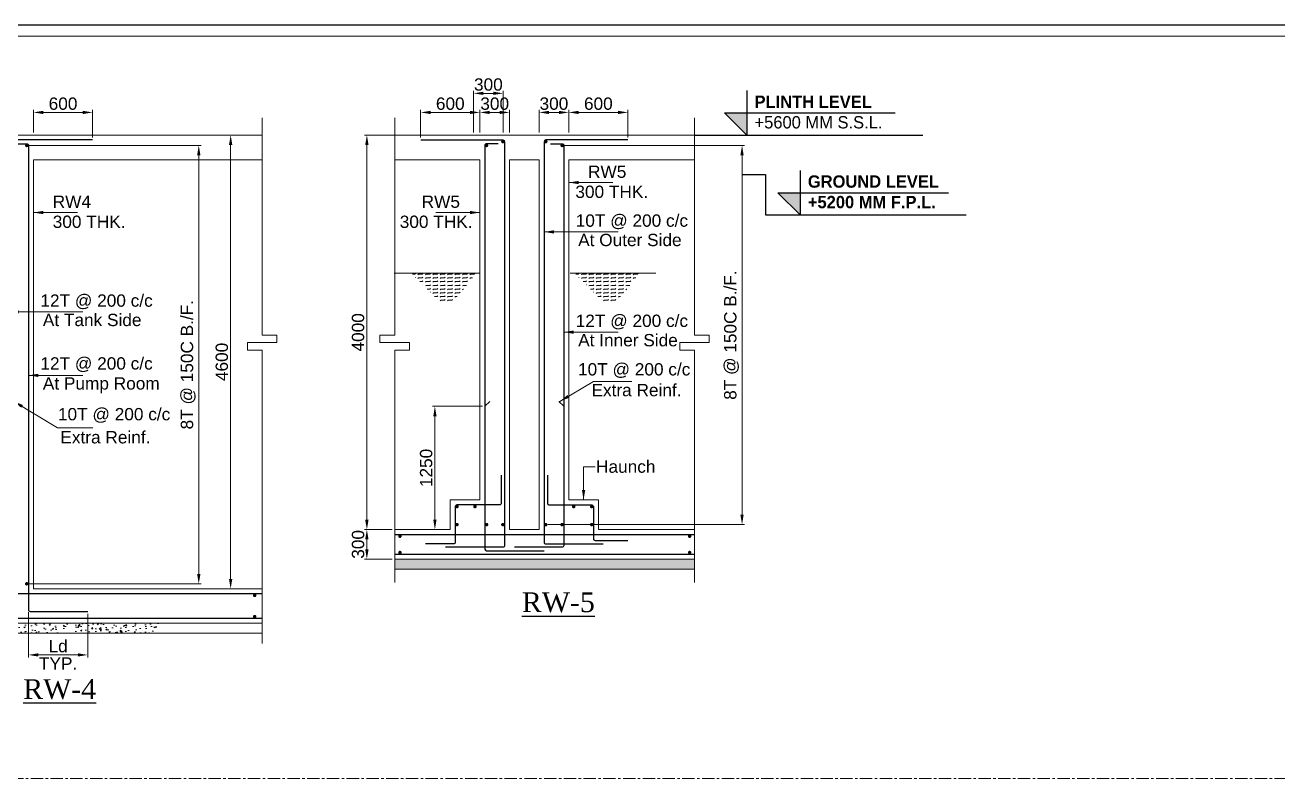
# Model space of a CAD drawing. Header units: millimetres. Extents: x 99112 to 332273, y 431815 to 552227.
# Drawn here: x 264934 to 277627, y 489122 to 496777 of the extents above; entities that cross this region are included whole.
import ezdxf

# ---------------------------------------------------------------- set-up
doc = ezdxf.new("R2010")
doc.units = ezdxf.units.MM
doc.header["$LTSCALE"] = 100
doc.header["$MEASUREMENT"] = 0
doc.linetypes.add('CENTER', pattern=[2, 1.25, -0.25, 0.25, -0.25])
doc.linetypes.add('HIDDEN', pattern=[0.375, 0.25, -0.125])
for name, color, linetype, lineweight in [('CONCRETE', 7, 'Continuous', 20), ('DIM', 8, 'Continuous', 13), ('DONUT', 2, 'Continuous', 20), ('MAIN TEXT', 6, 'Continuous', 30), ('P.C.C HATCH', 8, 'Continuous', 20), ('REINF', 4, 'Continuous', 30), ('S- LEVEL', 1, 'Continuous', 25), ('SUNK', 251, 'Continuous', 9), ('TEXT', 255, 'Continuous', 25), ('WATER LVL', 5, 'HIDDEN', 13)]:
    doc.layers.add(name, color=color, linetype=linetype, lineweight=lineweight)
doc.styles.add('03_ALL SECTIONS.$0$STD-125', font='', dxfattribs={"height": 250})
doc.styles.add('ARIAL', font='arial.ttf')
doc.styles.add('TIMES NEW ROMAN', font='times.ttf', dxfattribs={"width": 0.8, "height": 12})
doc.styles.get('03_ALL SECTIONS.$0$STD-125').set_extended_font_data('Century Gothic')
doc.dimstyles.new('50', dxfattribs={"dimscale": 50, "dimtxt": 2.5, "dimasz": 2, "dimexe": 0.5, "dimexo": 0.5, "dimgap": 0.5, "dimtad": 1, "dimdec": 0, "dimzin": 3, "dimdsep": 46, "dimtxsty": 'ARIAL', "dimcen": 0, "dimdle": 1, "dimclrd": 256, "dimclre": 256, "dimclrt": 7, "dimadec": 0, "dimazin": 0, "dimtfac": 1, "dimtdec": 0, "dimtmove": 0, "dimatfit": 3, "dimfxl": 0, "dimtolj": 1, "dimtzin": 0, "dimlwd": -1, "dimlwe": -1, "dimarcsym": 0})

# ---------------------------------------------------------------- blocks, each defined once
blk = doc.blocks.new('*D487')
at = {"layer": 'DIM', "transparency": 16777216}
for p, q in [((266906, 495661), (267042, 495661)), ((267017, 495561), (267017, 491161)), ((267311, 491061), (266992, 491061))]:
    blk.add_line(p, q, dxfattribs=at)
for points in [[(267034, 495561), (267000, 495561), (267017, 495661)], [(267000, 491161), (267034, 491161), (267017, 491061)]]:
    blk.add_solid(points, dxfattribs=at)
at = {"layer": 'DIM', "color": 7, "transparency": 16777216, "insert": (266928, 493361), "char_height": 125, "attachment_point": 5, "rotation": 90, "style": 'ARIAL'}
blk.add_mtext('\\A1;4600', dxfattribs=at)
blk = doc.blocks.new('*D503')
at = {"layer": 'DIM', "transparency": 16777216}
for p, q in [((265019, 495686), (265019, 495916)), ((265619, 495636), (265619, 495916)), ((265119, 495891), (265519, 495891))]:
    blk.add_line(p, q, dxfattribs=at)
for points in [[(265119, 495907), (265119, 495874), (265019, 495891)], [(265519, 495874), (265519, 495907), (265619, 495891)]]:
    blk.add_solid(points, dxfattribs=at)
at = {"layer": 'DIM', "color": 7, "transparency": 16777216, "insert": (265319, 495979), "char_height": 125, "attachment_point": 5, "style": 'ARIAL'}
blk.add_mtext('\\A1;600', dxfattribs=at)
blk = doc.blocks.new('*D504')
at = {"layer": 'DIM', "transparency": 16777216}
for p, q in [((270400, 495556), (272223, 495556)), ((272198, 495456), (272198, 491811)), ((270235, 491711), (272223, 491711))]:
    blk.add_line(p, q, dxfattribs=at)
for points in [[(272214, 495456), (272181, 495456), (272198, 495556)], [(272181, 491811), (272214, 491811), (272198, 491711)]]:
    blk.add_solid(points, dxfattribs=at)
at = {"layer": 'DIM', "color": 7, "transparency": 16777216, "insert": (272091, 493633), "char_height": 125, "attachment_point": 5, "rotation": 90, "style": 'ARIAL'}
blk.add_mtext('\\A1;8T @ 150C B./F.', dxfattribs=at)
blk = doc.blocks.new('*D505')
at = {"layer": 'DIM', "transparency": 16777216}
for p, q in [((268379, 491661), (268422, 491661)), ((268397, 491561), (268397, 491461)), ((268654, 491361), (268372, 491361))]:
    blk.add_line(p, q, dxfattribs=at)
for points in [[(268414, 491561), (268380, 491561), (268397, 491661)], [(268380, 491461), (268414, 491461), (268397, 491361)]]:
    blk.add_solid(points, dxfattribs=at)
at = {"layer": 'DIM', "color": 7, "transparency": 16777216, "insert": (268308, 491511), "char_height": 125, "attachment_point": 5, "rotation": 90, "style": 'ARIAL'}
blk.add_mtext('\\A1;{\\A1;300}', dxfattribs=at)
blk = doc.blocks.new('*D506')
at = {"layer": 'DIM', "transparency": 16777216}
for p, q in [((269104, 495661), (268372, 495661)), ((268397, 491761), (268397, 495561)), ((268654, 491661), (268372, 491661))]:
    blk.add_line(p, q, dxfattribs=at)
for points in [[(268414, 495561), (268380, 495561), (268397, 495661)], [(268380, 491761), (268414, 491761), (268397, 491661)]]:
    blk.add_solid(points, dxfattribs=at)
at = {"layer": 'DIM', "color": 7, "transparency": 16777216, "insert": (268308, 493661), "char_height": 125, "attachment_point": 5, "rotation": 90, "style": 'ARIAL'}
blk.add_mtext('\\A1;4000', dxfattribs=at)
blk = doc.blocks.new('*D507')
at = {"layer": 'DIM', "transparency": 16777216}
for p, q in [((270142, 495686), (270142, 495916)), ((270442, 495686), (270442, 495916)), ((270242, 495891), (270342, 495891))]:
    blk.add_line(p, q, dxfattribs=at)
for points in [[(270242, 495907), (270242, 495874), (270142, 495891)], [(270342, 495874), (270342, 495907), (270442, 495891)]]:
    blk.add_solid(points, dxfattribs=at)
at = {"layer": 'DIM', "color": 7, "transparency": 16777216, "insert": (270292, 495979), "char_height": 125, "attachment_point": 5, "style": 'ARIAL'}
blk.add_mtext('\\A1;300', dxfattribs=at)
blk = doc.blocks.new('*D508')
at = {"layer": 'DIM', "transparency": 16777216}
for p, q in [((270442, 495686), (270442, 495916)), ((271042, 495636), (271042, 495916)), ((270542, 495891), (270942, 495891))]:
    blk.add_line(p, q, dxfattribs=at)
for points in [[(270542, 495907), (270542, 495874), (270442, 495891)], [(270942, 495874), (270942, 495907), (271042, 495891)]]:
    blk.add_solid(points, dxfattribs=at)
at = {"layer": 'DIM', "color": 7, "transparency": 16777216, "insert": (270742, 495979), "char_height": 125, "attachment_point": 5, "style": 'ARIAL'}
blk.add_mtext('\\A1;600', dxfattribs=at)
blk = doc.blocks.new('*D513')
at = {"layer": 'DIM', "transparency": 16777216}
for p, q in [((269542, 495686), (269542, 495916)), ((269842, 495686), (269842, 495916)), ((269742, 495891), (269642, 495891))]:
    blk.add_line(p, q, dxfattribs=at)
for points in [[(269642, 495907), (269642, 495874), (269542, 495891)], [(269742, 495874), (269742, 495907), (269842, 495891)]]:
    blk.add_solid(points, dxfattribs=at)
at = {"layer": 'DIM', "color": 7, "transparency": 16777216, "insert": (269692, 495979), "char_height": 125, "attachment_point": 5, "style": 'ARIAL'}
blk.add_mtext('\\A1;300', dxfattribs=at)
blk = doc.blocks.new('*D514')
at = {"layer": 'DIM', "transparency": 16777216}
for p, q in [((268942, 495636), (268942, 495916)), ((269542, 495686), (269542, 495916)), ((269442, 495891), (269042, 495891))]:
    blk.add_line(p, q, dxfattribs=at)
for points in [[(269042, 495907), (269042, 495874), (268942, 495891)], [(269442, 495874), (269442, 495907), (269542, 495891)]]:
    blk.add_solid(points, dxfattribs=at)
at = {"layer": 'DIM', "color": 7, "transparency": 16777216, "insert": (269242, 495979), "char_height": 125, "attachment_point": 5, "style": 'ARIAL'}
blk.add_mtext('\\A1;600', dxfattribs=at)
blk = doc.blocks.new('*D515')
at = {"layer": 'DIM', "transparency": 16777216}
for p, q in [((269478, 495686), (269478, 496109)), ((269578, 496084), (269678, 496084)), ((269778, 495686), (269778, 496109))]:
    blk.add_line(p, q, dxfattribs=at)
for points in [[(269578, 496101), (269578, 496068), (269478, 496084)], [(269678, 496068), (269678, 496101), (269778, 496084)]]:
    blk.add_solid(points, dxfattribs=at)
at = {"layer": 'DIM', "color": 7, "transparency": 16777216, "insert": (269628, 496173), "char_height": 125, "attachment_point": 5, "style": 'ARIAL'}
blk.add_mtext('\\A1;300', dxfattribs=at)
blk = doc.blocks.new('*D544')
at = {"layer": 'P.C.C HATCH', "transparency": 16777216}
for p, q in [((269567, 492911), (269061, 492911)), ((269086, 491761), (269086, 492811)), ((269217, 491661), (269061, 491661))]:
    blk.add_line(p, q, dxfattribs=at)
for points in [[(269103, 492811), (269070, 492811), (269086, 492911)], [(269070, 491761), (269103, 491761), (269086, 491661)]]:
    blk.add_solid(points, dxfattribs=at)
at = {"layer": 'P.C.C HATCH', "color": 7, "transparency": 16777216, "insert": (268998, 492286), "char_height": 125, "attachment_point": 5, "rotation": 90, "style": 'ARIAL'}
blk.add_mtext('\\A1;1250', dxfattribs=at)
blk = doc.blocks.new('*D531')
at = {"layer": 'DIM', "transparency": 16777216}
for p, q in [((264977, 495556), (266719, 495556)), ((266694, 495456), (266694, 491211)), ((264976, 491111), (266719, 491111))]:
    blk.add_line(p, q, dxfattribs=at)
for points in [[(266711, 495456), (266677, 495456), (266694, 495556)], [(266677, 491211), (266711, 491211), (266694, 491111)]]:
    blk.add_solid(points, dxfattribs=at)
at = {"layer": 'DIM', "color": 7, "transparency": 16777216, "insert": (266587, 493333), "char_height": 125, "attachment_point": 5, "rotation": 90, "style": 'ARIAL'}
blk.add_mtext('\\A1;8T @ 150C B./F.', dxfattribs=at)
blk = doc.blocks.new('03_ALL SECTIONS.$0$A$C3CA661EA')
at = {"layer": 'S- LEVEL', "ltscale": 1000}
h = blk.add_hatch(color=67, dxfattribs=at)
h.dxf.hatch_style = 1
h.paths.add_polyline_path([(0, 300), (-300, 300), (0, 0)])
blk.add_lwpolyline([(0, 600), (0, 0), (-300, 300), (2004, 300)], dxfattribs=at)
blk = doc.blocks.new('*D878')
at = {"layer": 'DIM', "transparency": 16777216}
for p, q in [((264969, 490824), (264969, 490365)), ((265569, 490806), (265569, 490365)), ((265069, 490390), (265469, 490390))]:
    blk.add_line(p, q, dxfattribs=at)
for points in [[(265069, 490407), (265069, 490374), (264969, 490390)], [(265469, 490374), (265469, 490407), (265569, 490390)]]:
    blk.add_solid(points, dxfattribs=at)
at = {"layer": 'DIM', "color": 7, "transparency": 16777216, "char_height": 125, "attachment_point": 5, "style": 'ARIAL'}
for s, insert in [('\\A1;Ld', (265269, 490479)), ('TYP.', (265269, 490303))]:
    blk.add_mtext(s, dxfattribs=dict(at, insert=insert))

msp = doc.modelspace()

# ---------------------------------------------------------------- hatches: boundary and pattern name
at = {"layer": 'P.C.C HATCH'}
h = msp.add_hatch(dxfattribs=at)
h.set_pattern_fill('AR-CONC', color=256, scale=20, style=0)
h.set_pattern_definition([(50, (-44556.66, 22417.23), (143.452037, -12.550427), [15, -165]), (355, (-44556.66, 22417.23), (-27.750267, 150.438427), [12, -132]), (100.4514, (-44544.71, 22416.18), (115.701876, 137.88791), [12.748038, -140.228422]), (46.1842, (-44556.66, 22457.23), (213.44821, -33.103803), [22.5, -247.5]), (96.6356, (-44538.88, 22454.47), (186.93254, 194.823574), [19.12206, -210.3426]), (351.1842, (-44556.66, 22457.23), (186.93239, 194.82372), [18, -198]), (21, (-44536.66, 22447.23), (119.38141, -80.523778), [15, -165]), (326, (-44536.66, 22447.23), (48.663066, 145.03001), [12, -132]), (71.4514, (-44526.72, 22440.52), (168.044526, 64.5061), [12.748038, -140.228422]), (37.5, (-44556.664, 22417.23), (2.431971, 66.5787708), [0, -130.4, 0, -134, 0, -132.5]), (7.5, (-44556.66, 22417.23), (52.6139075, 78.882342), [0, -76.4, 0, -127.4, 0, -50.5]), (327.5, (-44601.264, 22417.23), (106.764487, -4.5109743), [0, -50, 0, -156, 0, -207]), (317.5, (-44621.26, 22417.23), (116.637234, 20.020996), [0, -65, 0, -103.6, 0, -147])])
h.paths.add_polyline_path([(271715.9, 491261.4), (271715.9, 491361.4), (268678.7, 491361.4), (268678.7, 491261.4)])
h.paths.add_polyline_path([(268212.9, 491342.3), (268212.9, 491680.5), (268403.1, 491680.5), (268403.1, 491342.3)], flags=9)
h = msp.add_hatch(dxfattribs=at)
h.set_pattern_fill('AR-CONC', color=256, scale=20, style=0)
h.set_pattern_definition([(50, (-44755.4, 22417.23), (143.452037, -12.550427), [15, -165]), (355, (-44755.4, 22417.23), (-27.750267, 150.438427), [12, -132]), (100.4514, (-44743.45, 22416.18), (115.701876, 137.88791), [12.748038, -140.228422]), (46.1842, (-44755.4, 22457.23), (213.44821, -33.103803), [22.5, -247.5]), (96.6356, (-44737.62, 22454.47), (186.93254, 194.823574), [19.12206, -210.3426]), (351.1842, (-44755.4, 22457.23), (186.93239, 194.82372), [18, -198]), (21, (-44735.4, 22447.23), (119.38141, -80.523778), [15, -165]), (326, (-44735.4, 22447.23), (48.663066, 145.03001), [12, -132]), (71.4514, (-44725.46, 22440.52), (168.044526, 64.5061), [12.748038, -140.228422]), (37.5, (-44755.405, 22417.23), (2.431971, 66.578771), [0, -130.4, 0, -134, 0, -132.5]), (7.5, (-44755.405, 22417.23), (52.6139075, 78.882342), [0, -76.4, 0, -127.4, 0, -50.5]), (327.5, (-44800.005, 22417.23), (106.764487, -4.5109743), [0, -50, 0, -156, 0, -207]), (317.5, (-44820.005, 22417.23), (116.637234, 20.020996), [0, -65, 0, -103.6, 0, -147])])
h.paths.add_polyline_path([(266293.7, 490711.4), (264269.1, 490711.4), (264269.1, 490611.4), (266293.7, 490611.4)])
at = {"layer": 'WATER LVL'}
h = msp.add_hatch(dxfattribs=at)
h.set_pattern_fill('FLEX', color=256, scale=150, style=0)
h.set_pattern_definition([(0, (-628.647, 0), (0, 37.5), [37.5, -37.5]), (45, (-591.147, 0), (2e-15, 37.4999999), [9.375, -34.2830087, 9.375, -53.0330086])])
h.paths.add_polyline_path([(268846.9, 494261.4), (269507.7, 494261.4), (269267.7, 493970.4), (269137.3, 493970.4)])
h = msp.add_hatch(dxfattribs=at)
h.set_pattern_fill('FLEX', color=256, scale=150, style=0)
h.set_pattern_definition([(0, (1026.31, 0), (0, 37.5), [37.5, -37.5]), (45, (1063.81, 0), (2e-15, 37.4999999), [9.375, -34.2830087, 9.375, -53.0330086])])
h.paths.add_polyline_path([(270501.8, 494261.4), (271162.7, 494261.4), (270922.7, 493970.4), (270792.3, 493970.4)])

# ---------------------------------------------------------------- linework, layer by layer
at = {"color": 5}
msp.add_lwpolyline([(250857.6, 472573.6), (285016.6, 472573.6), (285016.6, 496776.7), (250857.6, 496776.7)], close=True, dxfattribs=at)
at = {"layer": 'CONCRETE'}
for p, q in [((267336.2, 495661.4, 389.1), (263810.4, 495661.4, 389.1)), ((271715.9, 495661.4, 389.1), (268678.7, 495661.4, 389.1)), ((265019.1, 491061.4, 389.1), (265019.1, 495411.4, 389.1)), ((267336.2, 495411.4, 389.1), (265019.1, 495411.4, 389.1)), ((269542.3, 495411.4, 389.1), (268678.7, 495411.4, 389.1)), ((269542.3, 491961.4, 389.1), (269542.3, 495411.4, 389.1)), ((270142.3, 495411.4, 389.1), (269842.3, 495411.4, 389.1)), ((269842.3, 491661.4, 389.1), (269842.3, 495411.4, 389.1)), ((270142.3, 491661.4, 389.1), (270142.3, 495411.4, 389.1)), ((270442.3, 491961.4, 389.1), (270442.3, 495411.4, 389.1)), ((271715.9, 495411.4, 389.1), (270442.3, 495411.4, 389.1)), ((269242.3, 491661.4, 389.1), (269242.3, 491961.4, 389.1)), ((269242.3, 491961.4, 389.1), (269542.3, 491961.4, 389.1)), ((270742.3, 491961.4, 389.1), (270442.3, 491961.4, 389.1)), ((270742.3, 491661.4, 389.1), (270742.3, 491961.4, 389.1)), ((269242.3, 491661.4, 389.1), (268678.7, 491661.4, 389.1)), ((270142.3, 491661.4, 389.1), (269842.3, 491661.4, 389.1)), ((271715.9, 491661.4, 389.1), (270742.3, 491661.4, 389.1)), ((268678.7, 491361.4, 389.1), (271715.9, 491361.4, 389.1)), ((268678.7, 491261.4, 389.1), (271715.9, 491261.4, 389.1)), ((265019.1, 491061.4, 389.1), (267336.2, 491061.4, 389.1)), ((264269.1, 490711.4, 389.1), (267336.2, 490711.4, 389.1)), ((264269.1, 490611.4, 389.1), (267336.2, 490611.4, 389.1))]:
    msp.add_line(p, q, dxfattribs=at)
at = {"layer": 'CONCRETE', "color": 5, "lineweight": 9, "elevation": 389.1}
for points in [[(267336.2, 495835.6), (267336.2, 493631.5), (267486.2, 493631.5), (267486.2, 493556.5), (267186.2, 493556.5), (267186.2, 493481.5), (267336.2, 493481.5), (267336.2, 490506.8)], [(268678.7, 495835.6), (268678.7, 493631.5), (268528.7, 493631.5), (268528.7, 493556.5), (268828.7, 493556.5), (268828.7, 493481.5), (268678.7, 493481.5), (268678.7, 491123.6)], [(271715.9, 495835.6), (271715.9, 493631.5), (271865.9, 493631.5), (271865.9, 493556.5), (271565.9, 493556.5), (271565.9, 493481.5), (271715.9, 493481.5), (271715.9, 491123.6)]]:
    msp.add_lwpolyline(points, dxfattribs=at)
at = {"layer": 'DONUT', "const_width": 17.5}
for points, elevation in [([(264960.5, 495555.6, -1), (264943, 495555.6, -1)], 401.4), ([(269600.8, 495555.6, 1), (269618.3, 495555.6, 1)], 401.4), ([(269766.1, 495593.9, 1), (269783.6, 495593.9, 1)], 401.4), ([(270218.5, 495593.9, -1), (270201, 495593.9, -1)], 401.4), ([(270383.7, 495555.6, -1), (270366.2, 495555.6, -1)], 401.4), ([(269301, 491893.9, 1), (269318.5, 491893.9, 1)], 389.1), ([(269483.5, 491893.9, 1), (269501, 491893.9, 1)], 389.1), ([(270501, 491893.9, -1), (270483.5, 491893.9, -1)], 389.1), ([(270683.5, 491893.9, -1), (270666, 491893.9, -1)], 389.1), ([(269301, 491711.4, 1), (269318.5, 491711.4, 1)], 389.1), ([(269619, 491711.4, -1), (269601.5, 491711.4, -1)], 401.4), ([(269765.6, 491711.4, 1), (269783.1, 491711.4, 1)], 401.4), ([(270218.9, 491711.4, -1), (270201.4, 491711.4, -1)], 401.4), ([(270365.5, 491711.4, 1), (270383, 491711.4, 1)], 401.4), ([(270683.5, 491711.4, -1), (270666, 491711.4, -1)], 389.1), ([(268741.1, 491593.9, -1), (268723.6, 491593.9, -1)], 389.1), ([(271675.6, 491593.9, -1), (271658.1, 491593.9, -1)], 389.1), ([(268741.1, 491428.9, -1), (268723.6, 491428.9, -1)], 389.1), ([(271675.6, 491428.9, -1), (271658.1, 491428.9, -1)], 389.1), ([(264942.3, 491111.4, 1), (264959.8, 491111.4, 1)], 413.7), ([(267269.3, 490993.9, -1), (267251.8, 490993.9, -1)], 389.1), ([(267269.3, 490778.9, -1), (267251.8, 490778.9, -1)], 401.4)]:
    msp.add_lwpolyline(points, format="xyb", close=True, dxfattribs=dict(at, elevation=elevation))
at = {"layer": 'REINF'}
for p, q in [((269592.2, 492911.4, 389.1), (269642.1, 492961.3, 389.1)), ((270392.4, 492911.4, 389.1), (270342.4, 492961.3, 389.1))]:
    msp.add_line(p, q, dxfattribs=at)
at = {"layer": 'REINF', "elevation": 389.1}
for points in [[(264119.1, 495573.1), (264951.5, 495573.1, -0.414238), (264969, 495555.6), (264969, 490848.9, 0.414234), (264986.5, 490831.4), (265569.1, 490831.4)], [(265619.1, 495611.4), (264786.5, 495611.4, 0.4141896), (264769, 495593.9), (264769, 491463.9, -0.4142136), (264751.5, 491446.4), (264169, 491446.4)], [(268942.3, 495611.4), (269774.9, 495611.4, -0.4141896), (269792.4, 495593.9), (269792.4, 491498.9, -0.4142136), (269774.9, 491481.4), (269192.4, 491481.4)], [(269727.2, 495573.1), (269609.6, 495573.1, 0.414238), (269592.1, 495555.6), (269592.4, 491463.9, 0.4141936), (269609.9, 491446.4), (270192.3, 491446.4)], [(270257.3, 495573.1), (270374.9, 495573.1, -0.414238), (270392.4, 495555.6), (270392.2, 491498.9, -0.4141936), (270374.7, 491481.4), (269892.2, 491481.4)], [(271042.3, 495611.4), (270209.7, 495611.4, 0.4141896), (270192.2, 495593.9), (270192.2, 491533.9, 0.4142136), (270209.7, 491516.4), (270792.2, 491516.4)], [(269757.3, 492211.4), (269757.3, 491928.9, -0.4142136), (269739.8, 491911.4), (269309.8, 491911.4, 0.4142136), (269292.3, 491893.9), (269292.3, 491533.9, -0.4142136), (269274.8, 491516.4), (268992.3, 491516.4)], [(270227.2, 492211.4), (270227.2, 491928.9, 0.4142136), (270244.7, 491911.4), (270674.8, 491911.4, -0.4142136), (270692.3, 491893.9), (270692.3, 491568.9, 0.4142136), (270709.8, 491551.4), (271042.3, 491551.4)], [(264169.1, 491576.4), (264449.1, 491576.4, -0.4142136), (264469.1, 491556.4), (264469.1, 490778.9, 0.4142136), (264486.6, 490761.4), (267336.2, 490761.4)], [(264504.1, 490859.1), (264504.1, 490993.9, -0.4142136), (264521.6, 491011.4), (267336.2, 491011.4)]]:
    msp.add_lwpolyline(points, format="xyb", dxfattribs=at)
for points in [[(268678.7, 491611.4), (271716.9, 491611.4)], [(268678.7, 491411.4), (271716.9, 491411.4)]]:
    msp.add_lwpolyline(points, dxfattribs=at)
at = {"layer": 'S- LEVEL', "ltscale": 1000}
msp.add_line((271715.9, 495661.4, 389.1), (274027.9, 495661.4, 389.1), dxfattribs=at)
at = {"layer": 'S- LEVEL', "color": 8, "linetype": 'CENTER', "lineweight": 9}
msp.add_line((253792.3, 489135.7, 389.1), (277741.7, 489135.7, 389.1), dxfattribs=at)
at = {"layer": 'S- LEVEL', "ltscale": 1000, "elevation": 389.1}
msp.add_lwpolyline([(272197.6, 495261.4), (272435.4, 495261.4), (272435.4, 494850.8), (274469.4, 494850.8)], dxfattribs=at)
at = {"layer": 'SUNK', "color": 6}
msp.add_lwpolyline([(250972, 472688), (284902.2, 472688), (284902.2, 496662.3), (250972, 496662.3)], close=True, dxfattribs=at)
at = {"layer": 'WATER LVL', "ltscale": 0.25}
for p, q in [((269542.3, 494261.4, 389.1), (268671.8, 494261.4, 389.1)), ((271324, 494261.4, 389.1), (270453.6, 494261.4, 389.1))]:
    msp.add_line(p, q, dxfattribs=at)

# ---------------------------------------------------------------- block references
at = {"layer": 'S- LEVEL', "ltscale": 1000, "xscale": 0.75, "yscale": 0.75, "zscale": 0.75}
for p in [(272246.3, 495661.4, 389.1), (272786.5, 494850.8)]:
    msp.add_blockref('03_ALL SECTIONS.$0$A$C3CA661EA', p, dxfattribs=at)

# ---------------------------------------------------------------- texts
at = {"layer": 'MAIN TEXT', "style": 'TIMES NEW ROMAN'}
for s, p in [('%%URW-5', (269967.9, 490824.4, 388.2)), ('%%URW-4', (264915.9, 489943.8, 388.2))]:
    msp.add_text(s, height=200, rotation=0.00358, dxfattribs=at).set_placement(p)
at = {"layer": 'S- LEVEL', "ltscale": 1000, "char_height": 125, "attachment_point": 1, "style": '03_ALL SECTIONS.$0$STD-125'}
for s, insert, width in [('{\\fCentury Gothic|b1|i0|c0|p34;\\C1;PLINTH LEVEL\\P}+5600 MM S.S.L.', (272324.1, 496061.7, 389.1), 1772.628), ('{\\fCentury Gothic|b1|i0|c0|p34;\\C1;GROUND LEVEL}\\P{\\fCentury Gothic|b1|i0|c0|p34;+5200 MM F.P.L.}', (272864.3, 495252.6), 1750.127)]:
    msp.add_mtext(s, dxfattribs=dict(at, insert=insert, width=width))
at = {"layer": 'TEXT', "style": 'ARIAL'}
for s, rotation, p in [('RW5', 0, (270637.7, 495227.3, 389.1)), ('300 THK.', 0, (270509.3, 495023.5, 389.1)), ('RW4', 0, (265214.5, 494923.2, 389.1)), ('RW5', 360, (268952, 494923.2, 389.1)), ('300 THK.', 0, (265214.5, 494719.5, 389.1)), ('300 THK.', 360, (268730.1, 494719.5, 389.1))]:
    msp.add_text(s, height=125, rotation=rotation, dxfattribs=at).set_placement(p)
for s, p in [('10T @ 200 c/c', (270512.7, 494731.5, 389.1)), ('At Outer Side', (270537.6, 494535, 389.1)), ('12T @ 200 c/c', (265089.5, 493920.7, 389.1)), ('At Tank Side', (265114.4, 493724.2, 389.1)), ('12T @ 200 c/c', (270512.7, 493715.5, 389.1)), ('At Inner Side', (270537.6, 493519, 389.1)), ('12T @ 200 c/c', (265089.5, 493283.3, 389.1)), ('10T @ 200 c/c', (270536.1, 493223.6, 376.8)), ('At Pump Room', (265114.4, 493080.8, 389.1)), ('Extra Reinf.', (270672.6, 493012.9, 376.8)), ('10T @ 200 c/c', (265267.3, 492768.8, 376.8)), ('Extra Reinf.', (265292.2, 492534.9, 376.8)), ('Haunch', (270718.9, 492237.1, 389.1))]:
    msp.add_text(s, height=125, dxfattribs=at).set_placement(p)

# ---------------------------------------------------------------- dimensions: what is measured, and where the dimension line sits
at = {"layer": 'DIM'}
for base, p1, p2, picture, middle in [((269778, 496084.2, 389.1), (269478, 495661.4, 389.1), (269778, 495661.4, 389.1), '*D515', (269628, 496084.2, 389.1)), ((270442.3, 495890.6, 389.1), (270142.3, 495661.4, 389.1), (270442.3, 495661.4, 389.1), '*D507', (270292.3, 495890.6, 389.1))]:
    dim = msp.add_linear_dim(base=base, p1=p1, p2=p2, dimstyle='50', dxfattribs=at)
    dim.commit()
    dim.dimension.update_dxf_attribs({"geometry": picture, "text_midpoint": middle, "dimtype": 160})
for base, p1, p2, picture, middle in [((265619.1, 495890.6, 389.1), (265019.1, 495661.4, 389.1), (265619.1, 495611.4, 401.4), '*D503', (265319.1, 495979.4, 389.1)), ((271042.3, 495890.6, 389.1), (270442.3, 495661.4, 389.1), (271042.3, 495611.4, 401.4), '*D508', (270742.3, 495979.4, 389.1))]:
    dim = msp.add_linear_dim(base=base, p1=p1, p2=p2, dimstyle='50', dxfattribs=at)
    dim.commit()
    dim.dimension.update_dxf_attribs({"geometry": picture, "text_midpoint": middle})
dim = msp.add_linear_dim(base=(268942.3, 495890.6, 389.1), p1=(269542.3, 495661.4, 389.1), p2=(268942.3, 495611.4, 401.4), angle=180, dimstyle='50', dxfattribs=at)
dim.commit()
dim.dimension.update_dxf_attribs({"geometry": '*D514', "text_midpoint": (269242.3, 495979.4, 389.1)})
dim = msp.add_linear_dim(base=(269542.3, 495890.6, 389.1), p1=(269842.3, 495661.4, 389.1), p2=(269542.3, 495661.4, 389.1), angle=180, dimstyle='50', dxfattribs=at)
dim.commit()
dim.dimension.update_dxf_attribs({"geometry": '*D513', "text_midpoint": (269692.3, 495890.6, 389.1), "dimtype": 160})
for base, p1, p2, text, picture, middle in [((267017.1, 491061.4, 389.1), (266880.6, 495661.4, 389.1), (267336.2, 491061.4, 389.1), '4600', '*D487', (266928.2, 493361.4, 389.1)), ((268396.8, 495661.4, 389.1), (268678.7, 491661.4, 389.1), (269128.7, 495661.4, 389.1), '4000', '*D506', (268308, 493661.4, 389.1)), ((266694.1, 491111.4, 12.3), (264951.8, 495555.6, 401.4), (264951, 491111.4, 413.7), '8T @ 150C B./F.', '*D531', (266587, 493333.5, 12.3)), ((272197.6, 491711.4, 401.4), (270374.9, 495555.6, 389.1), (270210.1, 491711.4, 401.4), '8T @ 150C B./F.', '*D504', (272090.6, 493633.5, 401.4))]:
    dim = msp.add_linear_dim(base=base, p1=p1, p2=p2, angle=90, text=text, dimstyle='50', dxfattribs=at)
    dim.commit()
    dim.dimension.update_dxf_attribs({"geometry": picture, "text_midpoint": middle})
dim = msp.add_linear_dim(base=(268396.8, 491361.4, 389.1), p1=(268353.7, 491661.4, 389.1), p2=(268678.7, 491361.4, 389.1), angle=90, text='{\\A1;300}', dimstyle='50', dxfattribs=at)
dim.commit()
dim.dimension.update_dxf_attribs({"geometry": '*D505', "text_midpoint": (268396.8, 491511.4, 389.1), "dimtype": 160})
dim = msp.add_linear_dim(base=(265569.1, 490390.4), p1=(264969, 490848.9, 389.1), p2=(265569.1, 490831.4, 389.1), text='Ld\\XTYP.', dimstyle='50', dxfattribs=at)
dim.commit()
dim.dimension.update_dxf_attribs({"geometry": '*D878', "text_midpoint": (265269, 490390.4)})
at = {"layer": 'P.C.C HATCH'}
dim = msp.add_linear_dim(base=(269086.4, 492911.5, 389.1), p1=(269242.3, 491661.4, 389.1), p2=(269592.3, 492911.5, 389.1), angle=90, dimstyle='50', dxfattribs=at)
dim.commit()
dim.dimension.update_dxf_attribs({"geometry": '*D544', "text_midpoint": (268997.6, 492286.4, 389.1)})

# ---------------------------------------------------------------- leaders
at = {"layer": 'DIM'}
for points in [[(270442.3, 495179.7, 389.1), (270887.2, 495179.7, 389.1)], [(265019.1, 494875.6, 389.1), (265464, 494875.6, 389.1)], [(269542.3, 494875.6, 389.1), (269097.3, 494875.6, 389.1)], [(270192.2, 494679, 401.4), (270944.1, 494679, 401.4)], [(264769, 493868.2, 401.4), (265520.9, 493868.2, 401.4)], [(270392.3, 493663, 401.4), (270944.1, 493663, 401.4)], [(264969.1, 493224.7, 401.4), (265520.9, 493224.7, 401.4)]]:
    msp.add_leader(points, dimstyle='50', dxfattribs=at)
for points in [[(264818.9, 492961.3, 389.1), (265263.8, 492694.2, 389.1), (265620, 492694.2, 389.1)], [(270592.3, 491961.4, 389.1), (270592.3, 492296.6, 389.1), (270708.9, 492296.6, 389.1)]]:
    msp.add_leader(points, dimstyle='50', override={"dimgap": 0.5, "dimtad": 0}, dxfattribs=at)
at = {"layer": 'P.C.C HATCH'}
msp.add_leader([(270352.1, 492961.3, 389.1), (270692.3, 493162, 389.1), (271080.5, 493162, 389.1)], dimstyle='50', override={"dimgap": 0.5, "dimtad": 0}, dxfattribs=at)

doc.saveas('drawing.dxf')
